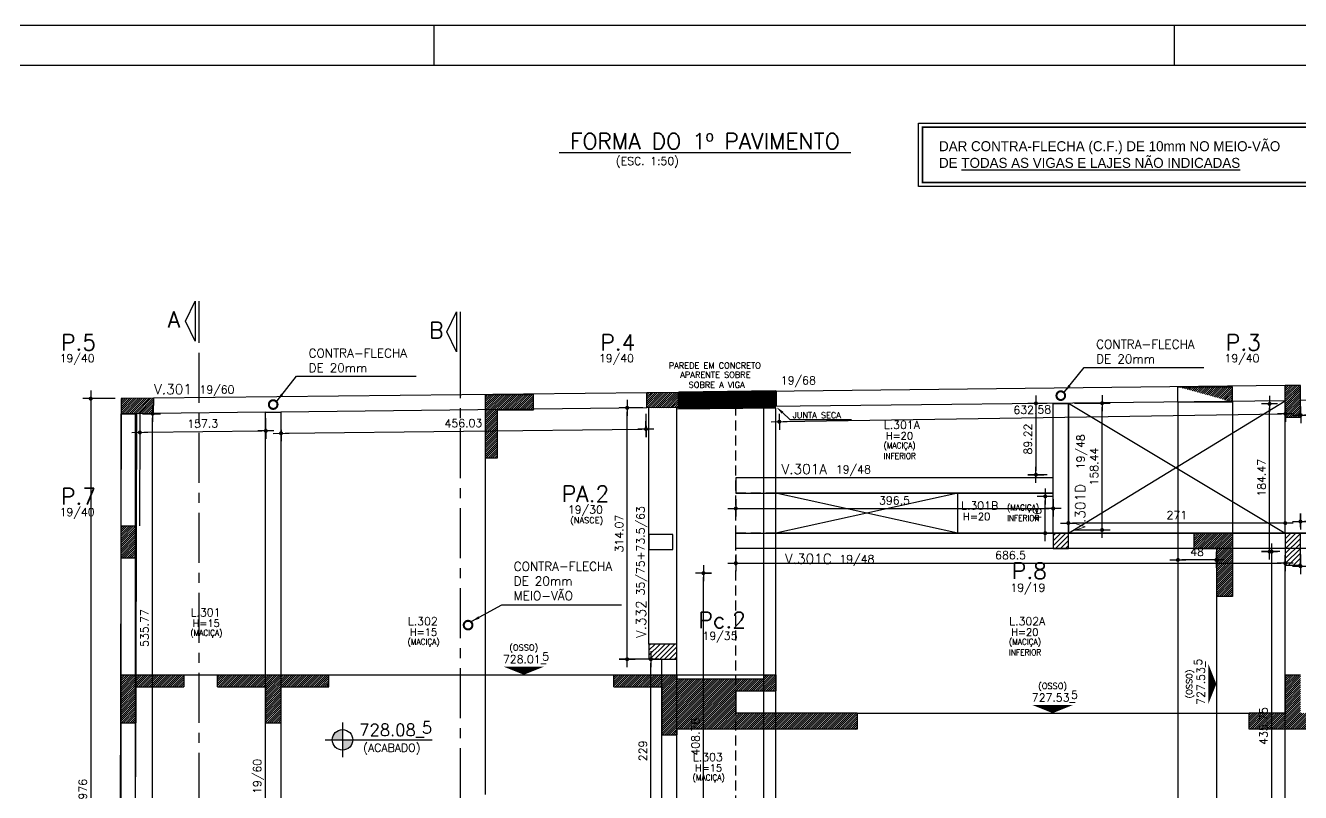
# Model space of a CAD drawing. Header units: inches. Extents: x 0 to 5940, y 0 to 4205.
# Drawn here: x 805 to 2398, y 3247 to 4205 of the extents above; entities that cross this region are included whole.
import ezdxf
from ezdxf.enums import TextEntityAlignment as Align

# ---------------------------------------------------------------- set-up
doc = ezdxf.new("R2010")
doc.units = ezdxf.units.IN
doc.header["$LTSCALE"] = 50
doc.header["$MEASUREMENT"] = 0
doc.linetypes.add('CENTER', pattern=[2, 1.25, -0.25, 0.25, -0.25])
doc.linetypes.add('HIDDEN', pattern=[0.375, 0.25, -0.125])
doc.layers.get('0').update_dxf_attribs({"color": 1})
for name, color, linetype in [('CONTRA-FLECHA', 152, 'Continuous'), ('CORTE-FORMA', 1, 'Continuous'), ('COTA', 6, 'Continuous'), ('FO-HACHURA_PILAR-CONT', 252, 'Continuous'), ('FO-HACHURA_PILAR-MORRE', 252, 'Continuous'), ('FO-TEXTO-LAJES', 152, 'Continuous'), ('FO-TEXTO-VIGAS', 3, 'Continuous'), ('FOLHA', 7, 'Continuous'), ('NIVEL', 3, 'Continuous'), ('NIVEL-ARQUITETURA', 3, 'Continuous'), ('P-C', 1, 'Continuous'), ('P-M', 7, 'Continuous'), ('P-N', 5, 'Continuous'), ('PAREDE', 191, 'Continuous'), ('TEXTO', 3, 'Continuous')]:
    doc.layers.add(name, color=color, linetype=linetype)
for name, color, linetype, lineweight in [('FO-Textos dos pilares', 3, 'Continuous', 20), ('FO-Vigas', 2, 'Continuous', 30), ('SEM LAJE', 8, 'Continuous', 30)]:
    doc.layers.add(name, color=color, linetype=linetype, lineweight=lineweight)
doc.styles.add('ROMANS', font='romans.shx')
doc.dimstyles.new('COTA_50', dxfattribs={"dimscale": 5, "dimtxt": 2, "dimasz": 1, "dimexe": 2, "dimexo": 1.5, "dimgap": 1, "dimtad": 1, "dimzin": 12, "dimdsep": 46, "dimtxsty": 'ROMANS', "dimblk1": 'COTA', "dimblk2": 'COTA', "dimsah": 1, "dimcen": -4, "dimdle": 1.5, "dimclrd": 6, "dimclre": 6, "dimclrt": 3, "dimadec": 0, "dimazin": 0, "dimtfac": 1, "dimtofl": 0, "dimtmove": 0, "dimatfit": 3, "dimldrblk": 'COTA', "dimfxl": 1, "dimtolj": 1, "dimtzin": 12, "dimarcsym": 0})
doc.dimstyles.new('NOTA', dxfattribs={"dimscale": 5, "dimtxt": 2, "dimasz": 2, "dimexe": 1.5, "dimexo": 2, "dimgap": 1, "dimtad": 1, "dimdec": 1, "dimzin": 12, "dimdsep": 46, "dimtxsty": 'ROMANS', "dimcen": 0.09, "dimclrd": 8, "dimclre": 8, "dimclrt": 3, "dimadec": 0, "dimazin": 0, "dimtfac": 1, "dimtdec": 1, "dimtofl": 0, "dimtmove": 0, "dimatfit": 3, "dimfxl": 1, "dimtolj": 1, "dimtzin": 12, "dimarcsym": 0})
pattern_1 = [(45, (-10708.8234, 9121.8574), (-1.32582521, 1.32582521), [])]
pattern_2 = [(45, (-10928.0438, 9121.8574), (-3.0935922, 3.0935922), [])]

# ---------------------------------------------------------------- blocks, each defined once
blk = doc.blocks.new('COTA')
at = {"layer": 'COTA'}
for p, q in [((2, 0), (-2, 0)), ((0, -2), (0, 2))]:
    blk.add_line(p, q, dxfattribs=at)
at = {"layer": 'COTA', "const_width": 0.5}
blk.add_lwpolyline([(-0.25, 0, 1), (0.25, 0, 1)], format="xyb", close=True, dxfattribs=at)
blk = doc.blocks.new('*D350')
at = {"color": 6, "lineweight": -2, "transparency": 16777216}
for p, q in [((947.3, 3712.5), (947.6, 3686.6)), ((1104.6, 3714.3), (1104.9, 3688.5)), ((952.5, 3696.7), (1099.8, 3698.4))]:
    blk.add_line(p, q, dxfattribs=at)
at = {"layer": 'Defpoints', "color": 0, "transparency": 16777216}
for p in [(947.2, 3720), (1104.5, 3721.8), (1104.8, 3698.5)]:
    blk.add_point(p, dxfattribs=at)
at = {"color": 6, "lineweight": -2, "transparency": 16777216, "xscale": 5, "yscale": 5, "zscale": 5}
for p, rotation in [((947.5, 3696.6), 180.6685984003201), ((1104.8, 3698.5), 0.6685984003201586)]:
    blk.add_blockref('COTA', p, dxfattribs=dict(at, rotation=rotation))
at = {"color": 3, "transparency": 16777216, "insert": (1026, 3707.6), "char_height": 10, "attachment_point": 5, "rotation": 0.6686, "style": 'ROMANS'}
blk.add_mtext('\\A1;157.3', dxfattribs=at)
blk = doc.blocks.new('*D351')
at = {"color": 6, "lineweight": -2, "transparency": 16777216}
for p, q in [((1123.6, 3714.5), (1123.9, 3685.5)), ((1579.6, 3719.8), (1579.9, 3690.7)), ((1128.8, 3695.5), (1574.8, 3700.7))]:
    blk.add_line(p, q, dxfattribs=at)
at = {"layer": 'Defpoints', "color": 0, "transparency": 16777216}
for p in [(1123.5, 3722), (1579.5, 3727.3), (1579.8, 3700.7)]:
    blk.add_point(p, dxfattribs=at)
at = {"color": 6, "lineweight": -2, "transparency": 16777216, "xscale": 5, "yscale": 5, "zscale": 5}
for p, rotation in [((1123.8, 3695.5), 180.6612048981918), ((1579.8, 3700.7), 0.6612048981917967)]:
    blk.add_blockref('COTA', p, dxfattribs=dict(at, rotation=rotation))
at = {"color": 3, "transparency": 16777216, "insert": (1351.7, 3708.1), "char_height": 10, "attachment_point": 5, "rotation": 0.6612, "style": 'ROMANS'}
blk.add_mtext('\\A1;456.03', dxfattribs=at)
blk = doc.blocks.new('*D352')
at = {"color": 6, "lineweight": -2, "transparency": 16777216}
for p, q in [((2378.6, 3728.7), (2378.9, 3709.8)), ((1746.1, 3718.9), (1746.4, 3700)), ((1751.3, 3710.1), (2373.8, 3719.7))]:
    blk.add_line(p, q, dxfattribs=at)
at = {"layer": 'Defpoints', "color": 0, "transparency": 16777216}
for p in [(2378.5, 3736.2), (1746, 3726.4), (2378.8, 3719.8)]:
    blk.add_point(p, dxfattribs=at)
at = {"color": 6, "lineweight": -2, "transparency": 16777216, "xscale": 5, "yscale": 5, "zscale": 5}
for p, rotation in [((2378.8, 3719.8), 0.8841545854742506), ((1746.3, 3710), 180.8841545854742)]:
    blk.add_blockref('COTA', p, dxfattribs=dict(at, rotation=rotation))
at = {"color": 3, "transparency": 16777216, "insert": (2062.4, 3724.9), "char_height": 10, "attachment_point": 5, "rotation": 0.8842, "style": 'ROMANS'}
blk.add_mtext('\\A1;632.58', dxfattribs=at)
blk = doc.blocks.new('*D354')
at = {"color": 6, "lineweight": -2, "transparency": 16777216}
for p, q in [((2397.6, 3728.9), (2397.8, 3708.2)), ((3059.1, 3736.4), (3059.3, 3715.7)), ((3054.2, 3725.7), (2402.7, 3718.2))]:
    blk.add_line(p, q, dxfattribs=at)
at = {"layer": 'Defpoints', "color": 0, "transparency": 16777216}
for p in [(3059, 3743.9), (2397.5, 3736.4), (2397.7, 3718.2)]:
    blk.add_point(p, dxfattribs=at)
at = {"color": 6, "lineweight": -2, "transparency": 16777216, "xscale": 5, "yscale": 5, "zscale": 5}
for p, rotation in [((2397.7, 3718.2), 180.6516283720074), ((3059.2, 3725.7), 0.6516283720074156)]:
    blk.add_blockref('COTA', p, dxfattribs=dict(at, rotation=rotation))
at = {"color": 3, "transparency": 16777216, "insert": (2728.4, 3731.9), "char_height": 10, "attachment_point": 5, "rotation": 0.6516, "style": 'ROMANS'}
blk.add_mtext('\\A1;661.54', dxfattribs=at)
blk = doc.blocks.new('*D355')
at = {"color": 6, "lineweight": -2, "transparency": 16777216}
for p, q in [((1692, 3613.2), (1692, 3591.6)), ((1697, 3601.6), (2083.5, 3601.6)), ((2088.5, 3613.2), (2088.5, 3591.6))]:
    blk.add_line(p, q, dxfattribs=at)
at = {"layer": 'Defpoints', "color": 0, "transparency": 16777216}
for p in [(1692, 3620.7), (2088.5, 3620.7), (2088.5, 3601.6)]:
    blk.add_point(p, dxfattribs=at)
at = {"color": 6, "lineweight": -2, "transparency": 16777216, "xscale": 5, "yscale": 5, "zscale": 5, "rotation": 180}
blk.add_blockref('COTA', (1692, 3601.6), dxfattribs=at)
at = {"color": 6, "lineweight": -2, "transparency": 16777216, "xscale": 5, "yscale": 5, "zscale": 5}
blk.add_blockref('COTA', (2088.5, 3601.6), dxfattribs=at)
at = {"color": 3, "transparency": 16777216, "insert": (1890.3, 3611.6), "char_height": 10, "attachment_point": 5, "style": 'ROMANS'}
blk.add_mtext('\\A1;396.5', dxfattribs=at)
blk = doc.blocks.new('*D357')
at = {"color": 6, "lineweight": -2, "transparency": 16777216}
for p, q in [((2081, 3732.9), (2057, 3732.9)), ((2067, 3727.9), (2067, 3648.7)), ((2081, 3643.7), (2057, 3643.7))]:
    blk.add_line(p, q, dxfattribs=at)
at = {"layer": 'Defpoints', "color": 0, "transparency": 16777216}
for p in [(2088.5, 3732.9), (2067, 3643.7), (2088.5, 3643.7)]:
    blk.add_point(p, dxfattribs=at)
at = {"color": 6, "lineweight": -2, "transparency": 16777216, "xscale": 5, "yscale": 5, "zscale": 5}
for p, rotation in [((2067, 3732.9), 90), ((2067, 3643.7), 270)]:
    blk.add_blockref('COTA', p, dxfattribs=dict(at, rotation=rotation))
at = {"color": 3, "transparency": 16777216, "insert": (2057, 3688.3), "char_height": 10, "attachment_point": 5, "rotation": 90, "style": 'ROMANS'}
blk.add_mtext('\\A1;89.22', dxfattribs=at)
blk = doc.blocks.new('*D358')
at = {"color": 6, "lineweight": -2, "transparency": 16777216}
for p, q in [((2081, 3616.7), (2068.6, 3616.7)), ((2078.6, 3575.7), (2078.6, 3611.7)), ((2081, 3570.7), (2068.6, 3570.7))]:
    blk.add_line(p, q, dxfattribs=at)
at = {"layer": 'Defpoints', "color": 0, "transparency": 16777216}
for p in [(2078.6, 3616.7), (2088.5, 3616.7), (2088.5, 3570.7)]:
    blk.add_point(p, dxfattribs=at)
at = {"color": 6, "lineweight": -2, "transparency": 16777216, "xscale": 5, "yscale": 5, "zscale": 5}
for p, rotation in [((2078.6, 3616.7), 90), ((2078.6, 3570.7), 270)]:
    blk.add_blockref('COTA', p, dxfattribs=dict(at, rotation=rotation))
at = {"color": 3, "transparency": 16777216, "insert": (2068.6, 3593.7), "char_height": 10, "attachment_point": 5, "rotation": 90, "style": 'ROMANS'}
blk.add_mtext('\\A1;46', dxfattribs=at)
blk = doc.blocks.new('*D359')
at = {"color": 6, "lineweight": -2, "transparency": 16777216}
for p, q in [((2115, 3733.1), (2159.6, 3733.1)), ((2149.6, 3579.7), (2149.6, 3728.1)), ((2115, 3574.7), (2159.6, 3574.7))]:
    blk.add_line(p, q, dxfattribs=at)
at = {"layer": 'Defpoints', "color": 0, "transparency": 16777216}
for p in [(2107.5, 3733.1), (2149.6, 3733.1), (2107.5, 3574.7)]:
    blk.add_point(p, dxfattribs=at)
at = {"color": 6, "lineweight": -2, "transparency": 16777216, "xscale": 5, "yscale": 5, "zscale": 5}
for p, rotation in [((2149.6, 3733.1), 90), ((2149.6, 3574.7), 270)]:
    blk.add_blockref('COTA', p, dxfattribs=dict(at, rotation=rotation))
at = {"color": 3, "transparency": 16777216, "insert": (2139.6, 3653.9), "char_height": 10, "attachment_point": 5, "rotation": 90, "style": 'ROMANS'}
blk.add_mtext('\\A1;158.44', dxfattribs=at)
blk = doc.blocks.new('*D360')
at = {"color": 6, "lineweight": -2, "transparency": 16777216}
for p, q in [((1692, 3544.2), (1692, 3523.2)), ((2378.5, 3544.2), (2378.5, 3523.2)), ((1697, 3533.2), (2373.5, 3533.2))]:
    blk.add_line(p, q, dxfattribs=at)
at = {"layer": 'Defpoints', "color": 0, "transparency": 16777216}
for p in [(1692, 3551.7), (2378.5, 3551.7), (2378.5, 3533.2)]:
    blk.add_point(p, dxfattribs=at)
at = {"color": 6, "lineweight": -2, "transparency": 16777216, "xscale": 5, "yscale": 5, "zscale": 5, "rotation": 180}
blk.add_blockref('COTA', (1692, 3533.2), dxfattribs=at)
at = {"color": 6, "lineweight": -2, "transparency": 16777216, "xscale": 5, "yscale": 5, "zscale": 5}
blk.add_blockref('COTA', (2378.5, 3533.2), dxfattribs=at)
at = {"color": 3, "transparency": 16777216, "insert": (2035.3, 3543.2), "char_height": 10, "attachment_point": 5, "style": 'ROMANS'}
blk.add_mtext('\\A1;686.5', dxfattribs=at)
blk = doc.blocks.new('*D361')
at = {"color": 6, "lineweight": -2, "transparency": 16777216}
for p, q in [((2397.5, 3544.2), (2397.5, 3519.5)), ((3113, 3544.2), (3113, 3519.5)), ((2402.5, 3529.5), (3108, 3529.5))]:
    blk.add_line(p, q, dxfattribs=at)
at = {"layer": 'Defpoints', "color": 0, "transparency": 16777216}
for p in [(2397.5, 3551.7), (3113, 3551.7), (3113, 3529.5)]:
    blk.add_point(p, dxfattribs=at)
at = {"color": 6, "lineweight": -2, "transparency": 16777216, "xscale": 5, "yscale": 5, "zscale": 5, "rotation": 180}
blk.add_blockref('COTA', (2397.5, 3529.5), dxfattribs=at)
at = {"color": 6, "lineweight": -2, "transparency": 16777216, "xscale": 5, "yscale": 5, "zscale": 5}
blk.add_blockref('COTA', (3113, 3529.5), dxfattribs=at)
at = {"color": 3, "transparency": 16777216, "insert": (2755.3, 3539.5), "char_height": 10, "attachment_point": 5, "style": 'ROMANS'}
blk.add_mtext('\\A1;715.53', dxfattribs=at)
blk = doc.blocks.new('*D362')
at = {"color": 6, "lineweight": -2, "transparency": 16777216}
for p, q in [((2397.5, 3578.2), (2397.5, 3595.2)), ((2663.5, 3585.2), (2402.5, 3585.2)), ((2668.5, 3578.2), (2668.5, 3595.2))]:
    blk.add_line(p, q, dxfattribs=at)
at = {"layer": 'Defpoints', "color": 0, "transparency": 16777216}
for p in [(2397.5, 3585.2), (2397.5, 3570.7), (2668.5, 3570.7)]:
    blk.add_point(p, dxfattribs=at)
at = {"color": 6, "lineweight": -2, "transparency": 16777216, "xscale": 5, "yscale": 5, "zscale": 5, "rotation": 180}
blk.add_blockref('COTA', (2397.5, 3585.2), dxfattribs=at)
at = {"color": 6, "lineweight": -2, "transparency": 16777216, "xscale": 5, "yscale": 5, "zscale": 5}
blk.add_blockref('COTA', (2668.5, 3585.2), dxfattribs=at)
at = {"color": 3, "transparency": 16777216, "insert": (2533, 3595.2), "char_height": 10, "attachment_point": 5, "style": 'ROMANS'}
blk.add_mtext('\\A1;271', dxfattribs=at)
blk = doc.blocks.new('*D363')
at = {"color": 6, "lineweight": -2, "transparency": 16777216}
for p, q in [((2107.5, 3578.2), (2107.5, 3593.3)), ((2378.5, 3578.2), (2378.5, 3593.3)), ((2373.5, 3583.3), (2112.5, 3583.3))]:
    blk.add_line(p, q, dxfattribs=at)
at = {"layer": 'Defpoints', "color": 0, "transparency": 16777216}
for p in [(2107.5, 3583.3), (2107.5, 3570.7), (2378.5, 3570.7)]:
    blk.add_point(p, dxfattribs=at)
at = {"color": 6, "lineweight": -2, "transparency": 16777216, "xscale": 5, "yscale": 5, "zscale": 5, "rotation": 180}
blk.add_blockref('COTA', (2107.5, 3583.3), dxfattribs=at)
at = {"color": 6, "lineweight": -2, "transparency": 16777216, "xscale": 5, "yscale": 5, "zscale": 5}
blk.add_blockref('COTA', (2378.5, 3583.3), dxfattribs=at)
at = {"color": 3, "transparency": 16777216, "insert": (2243, 3593.3), "char_height": 10, "attachment_point": 5, "style": 'ROMANS'}
blk.add_mtext('\\A1;271', dxfattribs=at)
blk = doc.blocks.new('*D422')
at = {"color": 6, "lineweight": -2, "transparency": 16777216}
for p, q in [((916.8, 3738.8), (876.1, 3738.8)), ((886.1, 3733.8), (886.1, 2767.8)), ((916.8, 2762.8), (876.1, 2762.8))]:
    blk.add_line(p, q, dxfattribs=at)
at = {"layer": 'Defpoints', "color": 0, "transparency": 16777216}
for p in [(924.3, 3738.8), (886.1, 2762.8), (924.3, 2762.8)]:
    blk.add_point(p, dxfattribs=at)
at = {"color": 6, "lineweight": -2, "transparency": 16777216, "xscale": 5, "yscale": 5, "zscale": 5}
for p, rotation in [((886.1, 3738.8), 90), ((886.1, 2762.8), 270)]:
    blk.add_blockref('COTA', p, dxfattribs=dict(at, rotation=rotation))
at = {"color": 3, "transparency": 16777216, "insert": (876.1, 3250.8), "char_height": 10, "attachment_point": 5, "rotation": 90, "style": 'ROMANS'}
blk.add_mtext('\\A1;976', dxfattribs=at)
blk = doc.blocks.new('*D427')
at = {"color": 6, "lineweight": -2, "transparency": 16777216}
for p, q in [((950.7, 3720), (973.3, 3720)), ((963.3, 3189.2), (963.3, 3715)), ((949.1, 3184.2), (973.3, 3184.2))]:
    blk.add_line(p, q, dxfattribs=at)
at = {"layer": 'Defpoints', "color": 0, "transparency": 16777216}
for p in [(943.2, 3720), (963.3, 3720), (941.6, 3184.2)]:
    blk.add_point(p, dxfattribs=at)
at = {"color": 6, "lineweight": -2, "transparency": 16777216, "xscale": 5, "yscale": 5, "zscale": 5}
for p, rotation in [((963.3, 3720), 90), ((963.3, 3184.2), 270)]:
    blk.add_blockref('COTA', p, dxfattribs=dict(at, rotation=rotation))
at = {"color": 3, "transparency": 16777216, "insert": (953.3, 3452.1), "char_height": 10, "attachment_point": 5, "rotation": 90, "style": 'ROMANS'}
blk.add_mtext('\\A1;535.77', dxfattribs=at)
blk = doc.blocks.new('*D434')
at = {"color": 6, "lineweight": -2, "transparency": 16777216}
for p, q in [((1576, 3727.3), (1546.3, 3727.3)), ((1556.3, 3418.2), (1556.3, 3722.3)), ((1576, 3413.2), (1546.3, 3413.2))]:
    blk.add_line(p, q, dxfattribs=at)
at = {"layer": 'Defpoints', "color": 0, "transparency": 16777216}
for p in [(1556.3, 3727.3), (1583.5, 3727.3), (1583.5, 3413.2)]:
    blk.add_point(p, dxfattribs=at)
at = {"color": 6, "lineweight": -2, "transparency": 16777216, "xscale": 5, "yscale": 5, "zscale": 5}
for p, rotation in [((1556.3, 3727.3), 90), ((1556.3, 3413.2), 270)]:
    blk.add_blockref('COTA', p, dxfattribs=dict(at, rotation=rotation))
at = {"color": 3, "transparency": 16777216, "insert": (1546.3, 3570.2), "char_height": 10, "attachment_point": 5, "rotation": 90, "style": 'ROMANS'}
blk.add_mtext('\\A1;314.07', dxfattribs=at)
blk = doc.blocks.new('*D435')
at = {"color": 6, "lineweight": -2, "transparency": 16777216}
for p, q in [((1592, 3413.2), (1575.9, 3413.2)), ((1585.9, 3189.2), (1585.9, 3408.2)), ((1592, 3184.2), (1575.9, 3184.2))]:
    blk.add_line(p, q, dxfattribs=at)
at = {"layer": 'Defpoints', "color": 0, "transparency": 16777216}
for p in [(1585.9, 3413.2), (1599.5, 3413.2), (1599.5, 3184.2)]:
    blk.add_point(p, dxfattribs=at)
at = {"color": 6, "lineweight": -2, "transparency": 16777216, "xscale": 5, "yscale": 5, "zscale": 5}
for p, rotation in [((1585.9, 3413.2), 90), ((1585.9, 3184.2), 270)]:
    blk.add_blockref('COTA', p, dxfattribs=dict(at, rotation=rotation))
at = {"color": 3, "transparency": 16777216, "insert": (1575.9, 3298.7), "char_height": 10, "attachment_point": 5, "rotation": 90, "style": 'ROMANS'}
blk.add_mtext('\\A1;229', dxfattribs=at)
blk = doc.blocks.new('*D438')
at = {"color": 6, "lineweight": -2, "transparency": 16777216}
for p, q in [((1651.3, 3520.8), (1661.6, 3520.8)), ((1651.6, 3117), (1651.6, 3515.8)), ((1651.3, 3112), (1661.6, 3112))]:
    blk.add_line(p, q, dxfattribs=at)
at = {"layer": 'Defpoints', "color": 0, "transparency": 16777216}
for p in [(1643.8, 3520.8), (1651.6, 3520.8), (1643.8, 3112)]:
    blk.add_point(p, dxfattribs=at)
at = {"color": 6, "lineweight": -2, "transparency": 16777216, "xscale": 5, "yscale": 5, "zscale": 5}
for p, rotation in [((1651.6, 3520.8), 90), ((1651.6, 3112), 270)]:
    blk.add_blockref('COTA', p, dxfattribs=dict(at, rotation=rotation))
at = {"color": 3, "transparency": 16777216, "insert": (1641.6, 3316.4), "char_height": 10, "attachment_point": 5, "rotation": 90, "style": 'ROMANS'}
blk.add_mtext('\\A1;408.78', dxfattribs=at)
blk = doc.blocks.new('*D444')
at = {"color": 6, "lineweight": -2, "transparency": 16777216}
for p, q in [((2244.4, 3544.2), (2244.4, 3527.3)), ((2287.4, 3537.3), (2249.4, 3537.3)), ((2292.4, 3544.2), (2292.4, 3527.3))]:
    blk.add_line(p, q, dxfattribs=at)
at = {"layer": 'Defpoints', "color": 0, "transparency": 16777216}
for p in [(2244.4, 3551.7), (2244.4, 3537.3), (2292.4, 3551.7)]:
    blk.add_point(p, dxfattribs=at)
at = {"color": 6, "lineweight": -2, "transparency": 16777216, "xscale": 5, "yscale": 5, "zscale": 5, "rotation": 180}
blk.add_blockref('COTA', (2244.4, 3537.3), dxfattribs=at)
at = {"color": 6, "lineweight": -2, "transparency": 16777216, "xscale": 5, "yscale": 5, "zscale": 5}
blk.add_blockref('COTA', (2292.4, 3537.3), dxfattribs=at)
at = {"color": 3, "transparency": 16777216, "insert": (2268.4, 3547.3), "char_height": 10, "attachment_point": 5, "style": 'ROMANS'}
blk.add_mtext('\\A1;48', dxfattribs=at)
blk = doc.blocks.new('*D445')
at = {"color": 6, "lineweight": -2, "transparency": 16777216}
for p, q in [((2368.9, 3732.2), (2348.9, 3732.2)), ((2358.9, 3552.7), (2358.9, 3727.2)), ((2371, 3547.7), (2348.9, 3547.7))]:
    blk.add_line(p, q, dxfattribs=at)
at = {"layer": 'Defpoints', "color": 0, "transparency": 16777216}
for p in [(2358.9, 3732.2), (2376.4, 3732.2), (2378.5, 3547.7)]:
    blk.add_point(p, dxfattribs=at)
at = {"color": 6, "lineweight": -2, "transparency": 16777216, "xscale": 5, "yscale": 5, "zscale": 5}
for p, rotation in [((2358.9, 3732.2), 90), ((2358.9, 3547.7), 270)]:
    blk.add_blockref('COTA', p, dxfattribs=dict(at, rotation=rotation))
at = {"color": 3, "transparency": 16777216, "insert": (2348.9, 3639.9), "char_height": 10, "attachment_point": 5, "rotation": 90, "style": 'ROMANS'}
blk.add_mtext('\\A1;184.47', dxfattribs=at)
blk = doc.blocks.new('*D446')
at = {"color": 6, "lineweight": -2, "transparency": 16777216}
for p, q in [((2361.4, 3547.7), (2351.5, 3547.7)), ((2361.5, 3542.7), (2361.5, 3117)), ((2371, 3112), (2351.5, 3112))]:
    blk.add_line(p, q, dxfattribs=at)
at = {"layer": 'Defpoints', "color": 0, "transparency": 16777216}
for p in [(2368.9, 3547.7), (2361.5, 3112), (2378.5, 3112)]:
    blk.add_point(p, dxfattribs=at)
at = {"color": 6, "lineweight": -2, "transparency": 16777216, "xscale": 5, "yscale": 5, "zscale": 5}
for p, rotation in [((2361.5, 3547.7), 90), ((2361.5, 3112), 270)]:
    blk.add_blockref('COTA', p, dxfattribs=dict(at, rotation=rotation))
at = {"color": 3, "transparency": 16777216, "insert": (2351.5, 3329.8), "char_height": 10, "attachment_point": 5, "rotation": 90, "style": 'ROMANS'}
blk.add_mtext('\\A1;435.75', dxfattribs=at)

msp = doc.modelspace()

# ---------------------------------------------------------------- hatches: boundary and pattern name
at = {"layer": 'CORTE-FORMA'}
h = msp.add_hatch(dxfattribs=at)
h.set_pattern_fill('ANSI31', color=70, scale=15)
h.set_pattern_definition(pattern_1)
h.paths.add_polyline_path([(1379.186, 3664.9), (1394.186, 3664.9), (1394.186, 3724.905), (1439.186, 3724.905), (1439.186, 3743.905), (1379.186, 3743.905)])
h = msp.add_hatch(dxfattribs=at)
h.set_pattern_fill('ANSI31', color=70, scale=15)
h.set_pattern_definition(pattern_1)
edge = h.paths.add_edge_path()
edge.add_line((2244.4, 3734.687), (2312.4, 3734.687))
edge.add_line((2244.4, 3753.687), (2312.4, 3753.687))
edge.add_line((2312.4, 3734.687), (2312.4, 3753.687))
edge.add_line((2244.4, 3734.685), (2244.4, 3753.687))
h = msp.add_hatch(dxfattribs=at)
h.set_pattern_fill('ANSI31', color=70, scale=15)
h.paths.add_polyline_path([(2264.4, 3551.707), (2292.4, 3551.707), (2292.4, 3491.707), (2312.4, 3491.707), (2312.4, 3570.707), (2264.4, 3570.707)])
h = msp.add_hatch(dxfattribs=at)
h.set_pattern_fill('ANSI31', color=70, scale=15)
h.set_pattern_definition(pattern_1)
h.paths.add_polyline_path([(942.244, 3378.876), (942.244, 3333.876), (923.244, 3333.876), (923.244, 3393.876), (1002.244, 3393.876), (1002.244, 3378.876)])
h = msp.add_hatch(dxfattribs=at)
h.set_pattern_fill('ANSI31', color=70, scale=15)
h.set_pattern_definition([(45, (-6700.2386, 9121.8574), (-1.3258252, 1.3258252), [])])
h.paths.add_polyline_path([(1104.524, 3378.876), (1104.524, 3333.876), (1123.524, 3333.876), (1123.524, 3378.876), (1183.524, 3378.876), (1183.524, 3393.876), (1044.524, 3393.876), (1044.524, 3378.876)])
h = msp.add_hatch(dxfattribs=at)
h.set_pattern_fill('ANSI31', color=70, scale=15)
h.set_pattern_definition([(45, (-3e-12, 949.3601), (-1.3258252, 1.3258252), [])])
h.paths.add_polyline_path([(1599.524, 3378.876), (1539.524, 3378.876), (1539.524, 3393.876), (1618.524, 3393.876), (1618.524, 3388.876), (1722.024, 3388.876), (1727.024, 3388.876), (1727.024, 3393.876), (1742.024, 3393.876), (1742.024, 3373.876), (1692.024, 3373.876), (1692.024, 3345.876), (1843.495, 3345.876), (1843.495, 3325.876), (1618.524, 3325.876), (1618.524, 3318.876), (1599.524, 3318.876)])
h = msp.add_hatch(dxfattribs=at)
h.set_pattern_fill('ANSI31', color=70, scale=15)
h.paths.add_polyline_path([(2333.382, 3345.876), (2333.382, 3325.876), (2378.524, 3325.876), (2378.524, 3345.876)])
h.paths.add_polyline_path([(2378.524, 3325.876), (2388.024, 3325.876), (2388.024, 3393.876), (2378.524, 3393.876), (2378.524, 3345.876)])
h.paths.add_polyline_path([(2388.024, 3325.876), (2397.524, 3325.876), (2397.524, 3345.876), (2397.524, 3393.876), (2397.491, 3393.876), (2388.024, 3393.876)])
h.paths.add_polyline_path([(2397.524, 3325.876), (2442.667, 3325.876), (2442.667, 3345.876), (2397.524, 3345.876)])
at = {"layer": 'FO-HACHURA_PILAR-CONT'}
h = msp.add_hatch(dxfattribs=at)
h.set_pattern_fill('ANSI31', color=256, scale=15)
h.set_pattern_definition(pattern_1)
h.paths.add_polyline_path([(1621.024, 3727.638), (1581.024, 3727.186), (1581.024, 3746.187), (1621.024, 3746.639)])
h = msp.add_hatch(dxfattribs=at)
h.set_pattern_fill('ANSI31', color=256, scale=15)
h.set_pattern_definition(pattern_1)
h.paths.add_polyline_path([(2397.524, 3715.415), (2378.524, 3715.2), (2378.524, 3755.203), (2397.524, 3755.418)])
h = msp.add_hatch(dxfattribs=at)
h.set_pattern_fill('ANSI31', color=256, scale=15)
h.set_pattern_definition(pattern_1)
h.paths.add_polyline_path([(964.291, 3739.215), (964.233, 3720.213), (924.232, 3719.761), (924.289, 3738.763)])
h = msp.add_hatch(dxfattribs=at)
h.set_pattern_fill('ANSI31', color=256, scale=15)
h.set_pattern_definition(pattern_1)
h.paths.add_polyline_path([(923.807, 3579.707), (942.807, 3579.707), (942.686, 3539.707), (923.686, 3539.707)])
at = {"layer": 'FO-HACHURA_PILAR-MORRE'}
h = msp.add_hatch(dxfattribs=at)
h.set_pattern_fill('ANSI31', color=256, scale=35)
h.paths.add_polyline_path([(2088.524, 3570.707), (2088.524, 3551.707), (2107.524, 3551.707), (2107.524, 3570.707)])
h = msp.add_hatch(dxfattribs=at)
h.set_pattern_fill('ANSI31', color=256, scale=35)
h.set_pattern_definition(pattern_2)
h.paths.add_polyline_path([(2378.524, 3570.707), (2378.524, 3530.707), (2397.524, 3530.707), (2397.524, 3570.707)])
h = msp.add_hatch(dxfattribs=at)
h.set_pattern_fill('ANSI31', color=256, scale=35)
h.set_pattern_definition(pattern_2)
h.paths.add_polyline_path([(1583.524, 3432.207), (1583.524, 3422.707), (1583.524, 3413.207), (1601.024, 3413.207), (1618.524, 3413.207), (1618.524, 3422.707), (1618.524, 3432.207), (1601.024, 3432.207)])
at = {"layer": 'NIVEL-ARQUITETURA'}
h = msp.add_hatch(color=1, dxfattribs=at)
h.paths.add_polyline_path([(1212.506, 3307.567), (1213.482, 3312.475), (1200.657, 3312.475), (1200.657, 3303.546), (1205.977, 3300.901), (1209.726, 3303.406)])
h.paths.add_polyline_path([(1200.657, 3303.546), (1200.657, 3299.65), (1205.565, 3300.626), (1205.977, 3300.901)])
h.paths.add_polyline_path([(1200.657, 3325.3), (1195.749, 3324.324), (1191.589, 3321.544), (1188.809, 3317.383), (1187.832, 3312.475), (1200.657, 3312.475)])
at = {"layer": 'PAREDE', "linetype": 'Continuous', "lineweight": 50}
h = msp.add_hatch(dxfattribs=at)
h.set_pattern_fill('ANSI31', color=256, scale=15)
h.paths.add_polyline_path([(1742.024, 3729.006), (1742.024, 3748.007), (1621.024, 3746.639), (1621.024, 3727.638)])

# ---------------------------------------------------------------- linework, layer by layer
for points in [[(2088.524, 3732.929), (2107.524, 3732.929), (2107.524, 3570.707), (2088.524, 3570.707)], [(924.232, 3719.761), (941.609, 3719.761), (941.609, 3184.207), (924.232, 3184.207)], [(1123.524, 3184.207), (1104.524, 3184.207), (1104.524, 3721.799), (1123.524, 3721.799)], [(1692.024, 3620.707), (2088.524, 3620.707), (2088.524, 3639.707), (1692.024, 3639.707)], [(1692.024, 3570.707), (3112.524, 3570.707), (3112.524, 3551.707), (1692.024, 3551.707)]]:
    msp.add_lwpolyline(points, close=True)
at = {"layer": 'CONTRA-FLECHA', "color": 252}
msp.add_lwpolyline([(1920.34, 4082.845), (2481.381, 4082.845), (2481.381, 4003.808), (1920.34, 4003.808)], close=True, dxfattribs=at)
at = {"layer": 'CONTRA-FLECHA', "color": 252, "const_width": 2}
msp.add_lwpolyline([(1925.34, 4077.845), (2476.381, 4077.845), (2476.381, 4008.808), (1925.34, 4008.808)], close=True, dxfattribs=at)
at = {"layer": 'CONTRA-FLECHA', "linetype": 'Continuous', "const_width": 2.56}
for points in [[(2094.206, 3738.713, 1), (2101.843, 3746.35, 1)], [(1110.206, 3727.589, 1), (1117.842, 3735.225, 1)], [(1353.706, 3451.991, 1), (1361.343, 3459.628, 1)]]:
    msp.add_lwpolyline(points, format="xyb", close=True, dxfattribs=at)
at = {"layer": 'CORTE-FORMA'}
for p, q in [((1379.186, 3743.905), (1439.186, 3743.905)), ((1379.186, 3664.9), (1379.186, 3743.905)), ((1439.186, 3724.905), (1439.186, 3743.905)), ((2244.4, 3753.687), (2312.4, 3753.687)), ((2244.4, 3734.685), (2244.4, 3753.687)), ((2312.4, 3734.687), (2312.4, 3753.687)), ((2244.4, 3734.687), (2312.4, 3734.687)), ((1394.186, 3724.905), (1439.186, 3724.905)), ((1394.186, 3664.9), (1394.186, 3724.905)), ((2264.4, 3570.707), (2264.4, 3551.707)), ((2264.4, 3570.707), (2312.4, 3570.707)), ((2312.4, 3570.707), (2312.4, 3491.707)), ((2264.4, 3551.707), (2292.4, 3551.707)), ((2292.4, 3551.707), (2292.4, 3491.707)), ((923.244, 3393.876), (1002.244, 3393.876)), ((923.244, 3393.876), (923.244, 3333.876)), ((1044.524, 3393.876), (1183.524, 3393.876)), ((1539.524, 3393.876), (1618.524, 3393.876)), ((1618.524, 3393.876), (1618.524, 3388.876)), ((1727.024, 3393.876), (1742.024, 3393.876)), ((1727.024, 3388.876), (1727.024, 3393.876)), ((1742.024, 3393.876), (1742.024, 3373.876)), ((2378.524, 3393.876), (2397.491, 3393.876)), ((2378.524, 3393.876), (2378.524, 3345.876)), ((942.244, 3378.876), (1002.244, 3378.876)), ((942.244, 3378.876), (942.244, 3333.876)), ((1044.524, 3378.876), (1104.524, 3378.876)), ((1104.524, 3378.876), (1104.524, 3333.876)), ((1123.524, 3378.876), (1183.524, 3378.876)), ((1123.524, 3378.876), (1123.524, 3333.876)), ((1539.524, 3378.876), (1599.524, 3378.876)), ((1599.524, 3378.876), (1599.524, 3318.876)), ((1618.524, 3388.876), (1727.024, 3388.876)), ((1692.024, 3373.876), (1742.024, 3373.876)), ((1692.024, 3373.876), (1692.024, 3345.876)), ((1843.495, 3345.876), (1692.024, 3345.876)), ((2378.524, 3345.876), (2333.382, 3345.876)), ((923.244, 3333.876), (942.244, 3333.876)), ((1104.524, 3333.876), (1123.524, 3333.876)), ((1599.524, 3318.876), (1618.524, 3318.876)), ((1843.495, 3325.876), (1618.524, 3325.876)), ((1618.524, 3325.876), (1618.524, 3318.876)), ((2442.667, 3325.876), (2333.382, 3325.876))]:
    msp.add_line(p, q, dxfattribs=at)
at = {"layer": 'CORTE-FORMA', "color": 8}
for p, q in [((2244.4, 3734.687), (2244.4, 1974.172)), ((2312.4, 3734.687), (2312.4, 3570.707)), ((1379.186, 3244.207), (1379.186, 3664.9)), ((2292.4, 3491.707), (2292.4, 3194.957)), ((1002.244, 3393.876), (1044.524, 3393.876)), ((1183.524, 3393.876), (1539.524, 3393.876)), ((1618.524, 3393.876), (1727.024, 3393.876)), ((1843.495, 3345.876), (2333.382, 3345.876))]:
    msp.add_line(p, q, dxfattribs=at)
at = {"layer": 'CORTE-FORMA', "color": 70}
for p, q in [((1379.186, 3664.9), (1394.186, 3664.9)), ((2312.4, 3491.707), (2292.4, 3491.707)), ((1002.244, 3393.876), (1002.244, 3378.876)), ((1044.524, 3378.876), (1044.524, 3393.876)), ((1183.524, 3378.876), (1183.524, 3393.876)), ((1539.524, 3378.876), (1539.524, 3393.876)), ((1843.495, 3345.876), (1843.495, 3325.876)), ((2333.382, 3325.876), (2333.382, 3345.876))]:
    msp.add_line(p, q, dxfattribs=at)
at = {"layer": 'COTA', "color": 8}
for p, q in [((1750.32, 3721.3), (1759.495, 3712.899)), ((1759.495, 3712.899), (1836.643, 3712.899))]:
    msp.add_line(p, q, dxfattribs=at)
msp.add_solid([(1751.446, 3722.53), (1742.945, 3728.054), (1749.194, 3720.071)], dxfattribs=at)
at = {"layer": 'FO-Vigas'}
for p, q in [((1581.024, 3746.187), (964.291, 3739.215)), ((2378.524, 3755.203), (1621.024, 3746.639)), ((3171.024, 3745.161), (2397.524, 3736.417)), ((1618.524, 1974.172), (1618.524, 3727.61)), ((2378.524, 3736.202), (1621.024, 3727.638)), ((2088.524, 3639.707), (2088.524, 3732.929)), ((2107.524, 3570.707), (2107.524, 3733.144)), ((2378.524, 3570.707), (2378.524, 3736.202)), ((924.232, 3719.761), (923.807, 3579.707)), ((943.233, 3719.975), (942.807, 3579.707)), ((947.233, 3719.963), (946.807, 3579.695)), ((1104.524, 3721.799), (964.233, 3720.213)), ((1104.524, 3184.207), (1104.524, 3721.799)), ((1581.024, 3727.186), (1123.524, 3722.014)), ((1123.524, 3722.014), (1123.524, 3184.207)), ((1583.524, 3432.207), (1583.524, 3727.276)), ((1742.024, 3727.006), (1618.524, 3725.61)), ((1727.024, 1974.172), (1727.024, 3727.006)), ((1742.024, 1974.172), (1742.024, 3727.006)), ((2088.524, 3639.707), (1742.024, 3639.707)), ((2088.524, 3620.707), (1742.024, 3620.707)), ((1969.524, 3570.707), (1969.524, 3620.707)), ((2088.524, 3570.707), (2088.524, 3620.707)), ((2378.524, 3570.707), (1742.024, 3570.707)), ((3091.524, 3570.707), (2397.491, 3570.707)), ((923.686, 3539.707), (922.608, 3184.207)), ((942.686, 3539.707), (941.609, 3184.207)), ((2378.524, 3551.707), (1742.024, 3551.707)), ((3091.524, 3551.707), (2397.491, 3551.707)), ((2378.524, 3184.457), (2378.524, 3530.707)), ((1599.524, 3184.207), (1599.524, 3413.207))]:
    msp.add_line(p, q, dxfattribs=at)
at = {"layer": 'FO-Vigas', "linetype": 'HIDDEN'}
for p, q in [((1692.024, 1974.172), (1692.024, 3727.006)), ((1742.024, 3639.707), (1692.024, 3639.707)), ((1742.024, 3620.707), (1692.024, 3620.707)), ((1742.024, 3570.707), (1692.024, 3570.707)), ((1742.024, 3551.707), (1692.024, 3551.707))]:
    msp.add_line(p, q, dxfattribs=at)
at = {"layer": 'FOLHA'}
for p, q in [((1315, 4155), (1315, 4205)), ((2240, 4155), (2240, 4205))]:
    msp.add_line(p, q, dxfattribs=at)
at = {"layer": 'FOLHA', "color": 1}
msp.add_line((5895, 4155), (125, 4155), dxfattribs=at)
at = {"layer": 'FOLHA'}
msp.add_lwpolyline([(0, 4205), (0, 0), (5940, 0), (5940, 4205)], close=True, dxfattribs=at)
at = {"layer": 'NIVEL', "color": 1}
for points in [[(1427.188, 3393.876, 0, 50, 0), (1427.188, 3403.876, 50, 50, 0)], [(2292.4, 3382.326, 0, 50, 0), (2282.4, 3382.326, 50, 50, 0)], [(2087.912, 3345.876, 0, 50, 0), (2087.912, 3355.876, 50, 50, 0)]]:
    msp.add_lwpolyline(points, format="xyseb", dxfattribs=at)
at = {"layer": 'NIVEL-ARQUITETURA', "color": 1}
for p, q in [((1200.657, 3334.017), (1200.657, 3290.932)), ((1179.115, 3312.475), (1312.53, 3312.475))]:
    msp.add_line(p, q, dxfattribs=at)
msp.add_circle((1200.657, 3312.475), 12.825, dxfattribs=at)
at = {"layer": 'P-C'}
for p, q in [((1621.024, 3746.639), (1581.024, 3746.187)), ((1581.024, 3727.186), (1581.024, 3746.187)), ((1621.024, 3727.638), (1621.024, 3746.639)), ((2397.524, 3755.418), (2378.524, 3755.203)), ((2378.524, 3715.2), (2378.524, 3755.203)), ((2397.524, 3715.415), (2397.524, 3755.418)), ((924.289, 3738.763), (924.232, 3719.761)), ((964.291, 3739.215), (924.289, 3738.763)), ((964.291, 3739.215), (964.233, 3720.213)), ((1621.024, 3727.638), (1581.024, 3727.186)), ((964.233, 3720.213), (924.232, 3719.761)), ((2397.524, 3715.415), (2378.524, 3715.2)), ((923.807, 3579.707), (923.686, 3539.707)), ((923.807, 3579.707), (942.807, 3579.707)), ((942.807, 3579.707), (942.686, 3539.707)), ((923.686, 3539.707), (942.686, 3539.707))]:
    msp.add_line(p, q, dxfattribs=at)
at = {"layer": 'P-M'}
for points in [[(2088.524, 3570.707), (2088.524, 3551.707), (2107.524, 3551.707), (2107.524, 3570.707)], [(2378.524, 3570.707), (2378.524, 3530.707), (2397.524, 3530.707), (2397.524, 3570.707)], [(1583.524, 3432.207), (1583.524, 3422.707), (1583.524, 3413.207), (1601.024, 3413.207), (1618.524, 3413.207), (1618.524, 3422.707), (1618.524, 3432.207), (1601.024, 3432.207), (1583.524, 3432.207)]]:
    msp.add_lwpolyline(points, close=True, dxfattribs=at)
at = {"layer": 'P-N'}
msp.add_lwpolyline([(1583.524, 3569.207), (1583.524, 3559.707), (1583.524, 3550.207), (1598.524, 3550.207), (1613.524, 3550.207), (1613.524, 3559.707), (1613.524, 3569.207), (1598.524, 3569.207), (1583.524, 3569.207)], close=True, dxfattribs=at)
at = {"layer": 'PAREDE', "linetype": 'Continuous', "lineweight": 50}
msp.add_lwpolyline([(1742.024, 3729.006), (1742.024, 3748.007), (1621.024, 3746.639), (1621.024, 3727.638)], close=True, dxfattribs=at)
at = {"layer": 'SEM LAJE'}
for p, q in [((2107.524, 3570.707), (2378.524, 3736.202)), ((2107.524, 3733.144), (2378.524, 3570.707)), ((1969.524, 3620.707), (1742.024, 3570.707)), ((1969.524, 3570.707), (1742.024, 3620.707))]:
    msp.add_line(p, q, dxfattribs=at)
at = {"layer": 'TEXTO', "color": 3}
for p, q in [((1021.394, 3810.777), (1021.394, 3860.777)), ((1347.894, 3797.333), (1347.894, 3847.333))]:
    msp.add_line(p, q, dxfattribs=at)
at = {"layer": 'TEXTO', "color": 8, "linetype": 'CENTER'}
for p, q in [((1021.394, 433.606), (1021.394, 3810.777)), ((1347.894, 439.564), (1347.894, 3797.333))]:
    msp.add_line(p, q, dxfattribs=at)
at = {"layer": 'TEXTO', "color": 3}
for points in [[(1016.394, 3860.777), (1016.394, 3810.777), (1004.394, 3835.777), (1016.394, 3860.777)], [(1342.894, 3847.333), (1342.894, 3797.333), (1330.894, 3822.333), (1342.894, 3847.333)]]:
    msp.add_lwpolyline(points, dxfattribs=at)

# ---------------------------------------------------------------- texts
at = {"layer": 'CONTRA-FLECHA', "color": 152, "insert": (1945.956, 4043.691), "char_height": 12.5, "attachment_point": 4, "style": 'ROMANS'}
msp.add_mtext('{\\F.shx|c0;DAR CONTRA-FLECHA (C.F.) DE 10mm NO MEIO-VÃO\\PDE \\LTODAS AS VIGAS E LAJES NÃO INDICADAS}', dxfattribs=at)
at = {"layer": 'CONTRA-FLECHA', "char_height": 11, "attachment_point": 4, "style": 'ROMANS'}
for s, insert in [('{\\Fromans.shx;CONTRA-FLECHA\\PDE 20mm}', (2142.237, 3797.527)), ('{\\Fromans.shx;CONTRA-FLECHA\\PDE 20mm}', (1158.237, 3786.402)), ('{\\Fromans.shx;CONTRA-FLECHA\\PDE 20mm\\PMEIO-VÃO}', (1414.497, 3510.919))]:
    msp.add_mtext(s, dxfattribs=dict(at, insert=insert))
at = {"layer": 'FO-TEXTO-LAJES', "style": 'ROMANS'}
for s, p in [('L.301A', (1877.01, 3700.919)), ('L.301B', (1973.55, 3600.082)), ('L.301', (1010.929, 3466.728)), ('L.302', (1282.333, 3455.628)), ('L.302A', (2033.679, 3455.628)), ('L.303', (1638.483, 3285.925))]:
    msp.add_text(s, height=10, dxfattribs=at).set_placement(p)
at = {"layer": 'FO-TEXTO-LAJES', "color": 3, "style": 'ROMANS'}
for s, p in [('H=20', (1879.437, 3687.837)), ('H=20', (1975.977, 3587.001)), ('H=15', (1013.356, 3453.647)), ('H=15', (1284.76, 3442.547)), ('H=20', (2036.106, 3442.547)), ('H=15', (1640.91, 3272.844))]:
    msp.add_text(s, height=9, dxfattribs=at).set_placement(p)
at = {"layer": 'FO-TEXTO-LAJES', "color": 4, "style": 'ROMANS', "width": 0.9}
for s, p in [('(MACIÇA)', (1876.691, 3676.62)), ('INFERIOR', (1876.691, 3663.354)), ('(MACIÇA)', (2030.943, 3599.047)), ('INFERIOR', (2030.943, 3585.781)), ('(MACIÇA)', (1010.611, 3442.429)), ('(MACIÇA)', (1282.015, 3431.329)), ('(MACIÇA)', (2033.361, 3431.329)), ('INFERIOR', (2033.361, 3418.064)), ('(MACIÇA)', (1638.165, 3261.626))]:
    msp.add_text(s, height=7.5, dxfattribs=at).set_placement(p)
at = {"layer": 'FO-TEXTO-VIGAS', "style": 'ROMANS'}
for s, height, p in [('PAREDE EM CONCRETO', 7.5, (1608.239, 3776.379)), ('APARENTE SOBRE', 7.5, (1622.682, 3764.899)), ('SOBRE A VIGA', 7.5, (1633.052, 3752.307)), ('19/68', 10, (1748.328, 3756.553)), ('19/60', 10, (1021.898, 3745.162)), ('19/48', 10, (1817.078, 3645.386)), ('19/48', 10, (1821.427, 3533.288))]:
    msp.add_text(s, height=height, dxfattribs=at).set_placement(p)
at = {"layer": 'FO-TEXTO-VIGAS', "color": 1, "style": 'ROMANS'}
for s, p in [('V.301', (965.29, 3744.342)), ('V.301A', (1749.177, 3644.566)), ('V.301C', (1753.527, 3532.467))]:
    msp.add_text(s, height=12.5, dxfattribs=at).set_placement(p)
at = {"layer": 'FO-TEXTO-VIGAS', "style": 'ROMANS'}
for s, p in [('19/48', (2127.866, 3650.532)), ('35/75+73.5/63', (1578.016, 3492.925)), ('19/60', (1099.058, 3244.95))]:
    msp.add_text(s, height=10, rotation=90, dxfattribs=at).set_placement(p)
at = {"layer": 'FO-TEXTO-VIGAS', "color": 1, "style": 'ROMANS'}
for s, p in [('V.301D', (2128.687, 3573.799)), ('V.332', (1579.849, 3439.687))]:
    msp.add_text(s, height=12.5, rotation=90, dxfattribs=at).set_placement(p)
at = {"layer": 'FO-Textos dos pilares', "color": 1, "style": 'ROMANS'}
for s, p in [('P.5', (849.016, 3798.947)), ('P.4', (1522.778, 3798.947)), ('P.3', (2304.255, 3798.947)), ('P.7', (849.016, 3606.74)), ('PA.2', (1474.744, 3609.778)), ('P.8', (2036.953, 3513.669)), ('Pc.2', (1645.425, 3452.081))]:
    msp.add_text(s, height=20, dxfattribs=at).set_placement(p)
at = {"layer": 'FO-Textos dos pilares', "color": 3, "style": 'ROMANS'}
for s, p in [('19/40', (847.255, 3784.254)), ('19/40', (1521.018, 3784.254)), ('19/40', (2302.494, 3784.254)), ('19/40', (847.255, 3592.048)), ('19/30', (1482.238, 3595.086)), ('19/19', (2035.089, 3497.581)), ('19/35', (1650.456, 3437.388))]:
    msp.add_text(s, height=10, dxfattribs=at).set_placement(p)
at = {"layer": 'FO-Textos dos pilares', "color": 4, "style": 'ROMANS'}
msp.add_text('(NASCE)', height=7.5, dxfattribs=at).set_placement((1485.152, 3583.098))
at = {"layer": 'NIVEL', "color": 4, "style": 'ROMANS'}
for p in [(1427.084, 3424.033), (2087.808, 3376.033)]:
    msp.add_text('(OSSO)', height=7.5, dxfattribs=at).set_placement(p, align=Align.CENTER)
at = {"layer": 'NIVEL', "color": 3, "style": 'ROMANS'}
for s, p in [('728.01_', (1428.076, 3408.229)), ('5', (1454.482, 3411.77)), ('727.53_', (2088.8, 3360.229)), ('5', (2115.206, 3363.77))]:
    msp.add_text(s, height=10, dxfattribs=at).set_placement(p, align=Align.CENTER)
for s, p in [('5', (2274.507, 3409.62)), ('727.53_', (2278.047, 3383.214))]:
    msp.add_text(s, height=10, rotation=90, dxfattribs=at).set_placement(p, align=Align.CENTER)
at = {"layer": 'NIVEL', "color": 4, "style": 'ROMANS'}
msp.add_text('(OSSO)', height=7.5, rotation=90, dxfattribs=at).set_placement((2262.243, 3382.222), align=Align.CENTER)
at = {"layer": 'NIVEL-ARQUITETURA', "color": 1, "style": 'ROMANS'}
for s, p in [('728.08_', (1221.512, 3317.334)), ('5', (1299.767, 3320.354))]:
    msp.add_text(s, height=15, dxfattribs=at).set_placement(p)
at = {"layer": 'NIVEL-ARQUITETURA', "color": 3, "style": 'ROMANS'}
msp.add_text('(ACABADO)', height=10, dxfattribs=at).set_placement((1262.271, 3297.597), align=Align.CENTER)
at = {"layer": 'TEXTO', "color": 1, "style": 'ROMANS'}
for s, p in [('%%U FORMA DO 1º PAVIMENTO ', (1471.177, 4050.373)), ('A', (982.352, 3827.709)), ('B', (1308.852, 3814.264))]:
    msp.add_text(s, height=20, dxfattribs=at).set_placement(p)
at = {"layer": 'TEXTO', "color": 3, "style": 'ROMANS'}
msp.add_text('(ESC. 1:50)', height=10, dxfattribs=at).set_placement((1542.178, 4030.691))
at = {"layer": 'TEXTO', "color": 4, "style": 'ROMANS'}
msp.add_text('JUNTA SECA', height=7.5, dxfattribs=at).set_placement((1762.967, 3714.36))

# ---------------------------------------------------------------- dimensions: what is measured, and where the dimension line sits
for base, p1, p2, picture, middle in [((886.106, 2762.763), (924.289, 3738.763), (924.289, 2762.763), '*D422', (876.106, 3250.763)), ((963.303, 3719.975), (941.609, 3184.207), (943.233, 3719.975), '*D427', (953.303, 3452.091)), ((1556.33, 3727.276), (1583.524, 3413.207), (1583.524, 3727.276), '*D434', (1546.33, 3570.242)), ((2067.03, 3643.707), (2088.524, 3732.929), (2088.524, 3643.707), '*D357', (2057.03, 3688.318)), ((2149.647, 3733.144), (2107.524, 3574.707), (2107.524, 3733.144), '*D359', (2139.647, 3653.925)), ((2358.877, 3732.178), (2378.524, 3547.707), (2376.439, 3732.178), '*D445', (2348.877, 3639.943)), ((2078.592, 3616.707), (2088.524, 3570.707), (2088.524, 3616.707), '*D358', (2068.592, 3593.707)), ((2361.533, 3111.957), (2368.877, 3547.707), (2378.491, 3111.957), '*D446', (2351.533, 3329.832)), ((1651.613, 3520.752), (1643.819, 3111.972), (1643.819, 3520.752), '*D438', (1641.613, 3316.362)), ((1585.936, 3413.207), (1599.524, 3184.207), (1599.524, 3413.207), '*D435', (1575.936, 3298.707))]:
    dim = msp.add_linear_dim(base=base, p1=p1, p2=p2, angle=90, dimstyle='COTA_50')
    dim.commit()
    dim.dimension.update_dxf_attribs({"geometry": picture, "text_midpoint": middle})
for p1, p2, distance, picture, middle in [((3059.024, 3743.94), (2397.524, 3736.417), 18.23, '*D354', (2728.368, 3731.949)), ((1746.024, 3726.441), (2378.524, 3736.202), -16.42, '*D352', (2062.373, 3724.902)), ((947.233, 3719.963), (1104.524, 3721.799), -23.32, '*D350', (1026.034, 3707.562)), ((1123.524, 3722.014), (1579.524, 3727.276), -26.558, '*D351', (1351.715, 3708.088))]:
    dim = msp.add_aligned_dim(p1=p1, p2=p2, distance=distance, dimstyle='COTA_50')
    dim.commit()
    dim.dimension.update_dxf_attribs({"geometry": picture, "text_midpoint": middle})
for base, p1, p2, picture, middle in [((2088.524, 3601.644), (1692.024, 3620.707), (2088.524, 3620.707), '*D355', (1890.274, 3611.644)), ((2397.524, 3585.15), (2668.524, 3570.707), (2397.524, 3570.707), '*D362', (2533.024, 3595.15)), ((2107.524, 3583.25), (2378.524, 3570.707), (2107.524, 3570.707), '*D363', (2243.024, 3593.25)), ((2244.4, 3537.312), (2292.4, 3551.707), (2244.4, 3551.707), '*D444', (2268.4, 3547.312)), ((2378.524, 3533.208), (1692.024, 3551.707), (2378.524, 3551.707), '*D360', (2035.274, 3543.208)), ((3113.024, 3529.477), (2397.491, 3551.707), (3113.024, 3551.707), '*D361', (2755.258, 3539.477))]:
    dim = msp.add_linear_dim(base=base, p1=p1, p2=p2, dimstyle='COTA_50')
    dim.commit()
    dim.dimension.update_dxf_attribs({"geometry": picture, "text_midpoint": middle})

# ---------------------------------------------------------------- leaders
at = {"layer": 'CONTRA-FLECHA', "color": 8, "annotation_type": 0, "has_hookline": 1, "hookline_direction": 0, "text_width": 134.619}
for points in [[(2102.797, 3747.304), (2127.237, 3777.86), (2137.237, 3777.86)], [(1118.797, 3736.18), (1143.237, 3766.736), (1153.237, 3766.736)], [(1362.297, 3460.583), (1399.497, 3481.038), (1409.497, 3481.038)]]:
    msp.add_leader(points, dimstyle='NOTA', dxfattribs=at)

doc.saveas('drawing.dxf')
